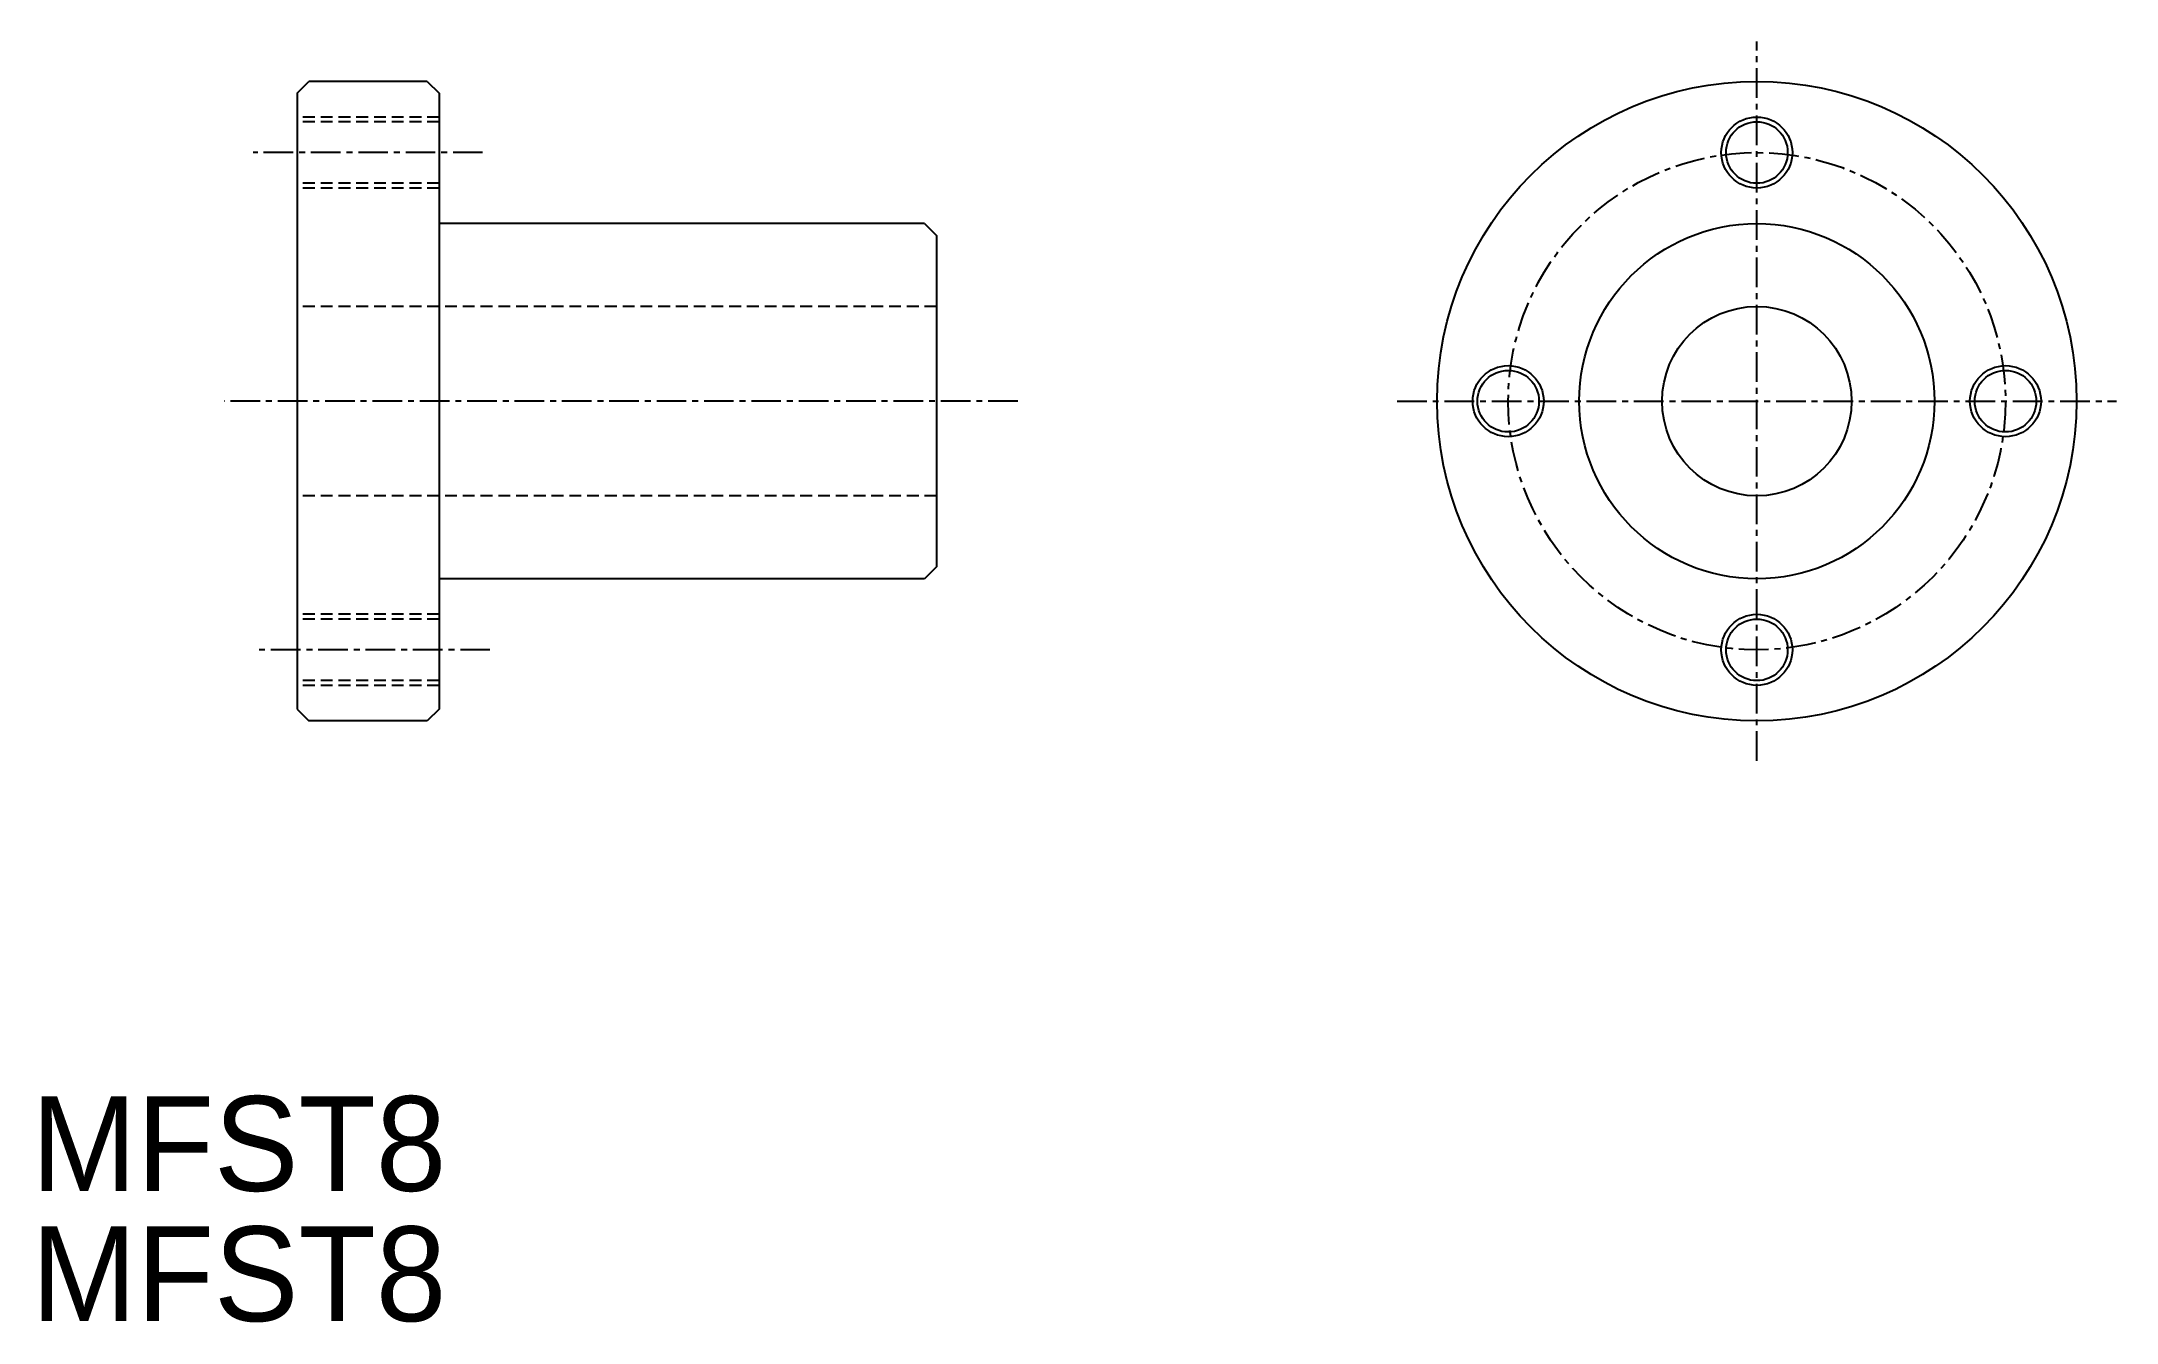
# Model space of a CAD drawing. Extents: x 68.9 to 156.5, y 71 to 125.1.
import ezdxf

# ---------------------------------------------------------------- set-up
doc = ezdxf.new("R2010")
doc.units = 0
doc.linetypes.add('CENTER', pattern=[2, 1.25, -0.25, 0.25, -0.25])
doc.linetypes.add('DASHED', pattern=[0.75, 0.5, -0.25])
doc.layers.get('0').update_dxf_attribs({"linetype": 'CONTINUOUS'})
doc.layers.add('CENTER', color=1, linetype='CENTER')

msp = doc.modelspace()

# ---------------------------------------------------------------- linework, layer by layer
at = {"color": 7, "linetype": 'CONTINUOUS'}
for p, q in [((79.676, 122.933), (80.176, 123.433)), ((79.676, 122.933), (79.676, 96.933)), ((85.176, 123.433), (80.176, 123.433)), ((85.176, 123.433), (85.676, 122.933)), ((85.676, 122.933), (85.676, 96.933)), ((141.32, 121.733), (141.32, 121.733)), ((106.176, 117.433), (85.676, 117.433)), ((106.176, 117.433), (106.676, 116.933)), ((106.676, 116.933), (106.676, 102.933)), ((130.82, 111.233), (130.82, 111.233)), ((151.82, 111.233), (151.82, 111.233)), ((106.676, 102.933), (106.176, 102.433)), ((106.176, 102.433), (85.676, 102.433)), ((141.32, 100.733), (141.32, 100.733)), ((79.676, 96.933), (80.176, 96.433)), ((85.176, 96.433), (80.176, 96.433)), ((85.676, 96.933), (85.176, 96.433))]:
    msp.add_line(p, q, dxfattribs=at)
at = {"color": 3, "linetype": 'DASHED'}
for p, q in [((85.676, 121.933), (79.676, 121.933)), ((85.676, 121.733), (79.676, 121.733)), ((85.676, 119.133), (79.676, 119.133)), ((85.676, 118.933), (79.676, 118.933)), ((106.676, 113.933), (79.676, 113.933)), ((106.676, 105.933), (79.676, 105.933)), ((85.676, 100.933), (79.676, 100.933)), ((85.676, 100.733), (79.676, 100.733)), ((85.676, 98.133), (79.676, 98.133)), ((85.676, 97.933), (79.676, 97.933))]:
    msp.add_line(p, q, dxfattribs=at)
at = {"color": 7, "linetype": 'CONTINUOUS'}
for centre, radius in [((141.32, 109.933), 13.5), ((141.32, 120.433), 1.3), ((141.32, 109.933), 7.5), ((141.32, 109.933), 4), ((130.82, 109.933), 1.3), ((151.82, 109.933), 1.3), ((141.32, 99.433), 1.3)]:
    msp.add_circle(centre, radius, dxfattribs=at)
at = {"color": 3, "linetype": 'CONTINUOUS'}
for centre in [(141.32, 120.433), (130.82, 109.933), (151.82, 109.933), (141.32, 99.433)]:
    msp.add_circle(centre, 1.5, dxfattribs=at)
at = {"layer": 'CENTER', "color": 1, "linetype": 'CENTER'}
for p, q in [((141.32, 94.746), (141.32, 125.121)), ((87.514, 120.433), (77.829, 120.433)), ((110.112, 109.933), (76.6, 109.933)), ((126.132, 109.933), (156.507, 109.933)), ((87.822, 99.433), (77.829, 99.433))]:
    msp.add_line(p, q, dxfattribs=at)
msp.add_circle((141.32, 109.933), 10.5, dxfattribs=at)

# ---------------------------------------------------------------- texts
at = {"color": 7, "linetype": 'CONTINUOUS'}
for p in [(68.446, 76.587), (68.446, 71.087)]:
    msp.add_text('MFST8', height=4, dxfattribs=at).set_placement(p)

doc.saveas('drawing.dxf')
